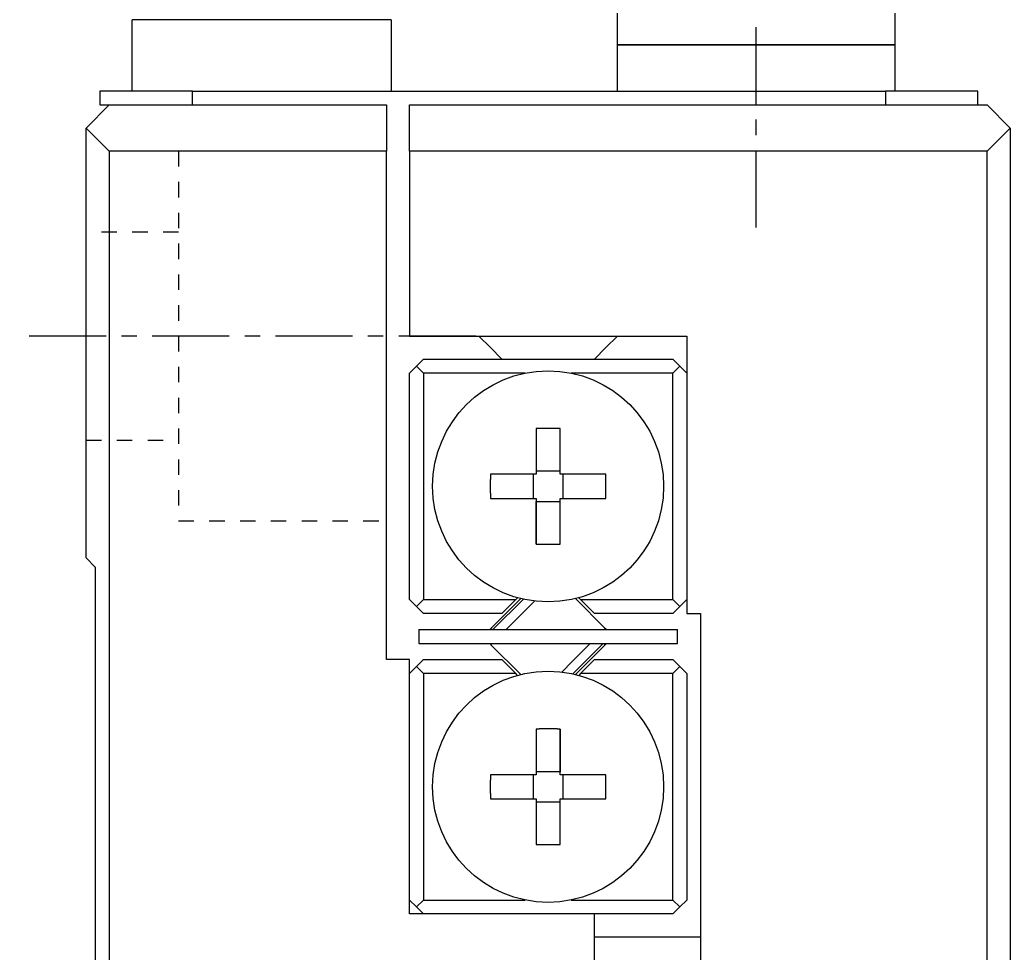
# Model space of a CAD drawing. Extents: x 92 to 449, y 62 to 331.
# Drawn here: x 109.19 to 125.27, y 189.07 to 204.21 of the extents above; entities that cross this region are included whole.
import ezdxf

# ---------------------------------------------------------------- set-up
doc = ezdxf.new("R2010")
doc.units = 0
doc.linetypes.add('CENTER', pattern=[2, 1.25, -0.25, 0.25, -0.25])
doc.linetypes.add('DOT', pattern=[0.5, 0.25, -0.25])
doc.layers.get('0').update_dxf_attribs({"linetype": 'CONTINUOUS'})

msp = doc.modelspace()

# ---------------------------------------------------------------- linework, layer by layer
at = {"color": 1, "linetype": 'CENTER'}
for p, q in [((121.141, 200.845), (121.141, 211.895)), ((116.591, 199.083), (109.191, 199.083))]:
    msp.add_line(p, q, dxfattribs=at)
at = {"color": 7, "linetype": 'CONTINUOUS'}
for p, q in [((118.891, 203.808), (118.891, 206.808)), ((123.391, 206.808), (123.391, 203.808)), ((111.016, 203.058), (111.016, 204.214)), ((114.043, 204.214), (111.016, 204.214)), ((115.216, 204.214), (114.043, 204.214)), ((115.216, 204.214), (115.216, 203.058)), ((118.891, 203.808), (123.391, 203.808)), ((123.391, 203.808), (118.891, 203.808)), ((118.891, 203.058), (118.891, 203.808)), ((123.391, 203.808), (123.391, 203.058)), ((110.491, 203.058), (110.491, 202.833)), ((111.991, 203.058), (110.491, 203.058)), ((111.991, 203.058), (112.178, 203.058)), ((112.178, 203.058), (114.053, 203.058)), ((114.053, 203.058), (123.241, 203.058)), ((124.741, 203.058), (123.241, 203.058)), ((124.741, 202.833), (124.741, 203.058)), ((110.266, 202.458), (110.641, 202.833)), ((110.491, 202.833), (110.641, 202.833)), ((110.641, 202.833), (115.141, 202.833)), ((115.141, 202.833), (115.141, 202.083)), ((115.516, 202.833), (124.891, 202.833)), ((115.516, 202.083), (115.516, 202.833)), ((125.266, 202.458), (124.891, 202.833)), ((110.641, 202.083), (110.266, 202.458)), ((110.266, 195.483), (110.266, 202.458)), ((124.891, 202.083), (125.266, 202.458)), ((125.266, 202.458), (125.266, 158.208)), ((110.641, 202.083), (110.641, 158.583)), ((115.141, 202.083), (110.641, 202.083)), ((115.141, 193.833), (115.141, 202.083)), ((124.891, 202.083), (115.516, 202.083)), ((115.516, 202.083), (115.516, 199.083)), ((124.891, 158.583), (124.891, 202.083)), ((115.516, 199.083), (120.016, 199.083)), ((116.641, 199.083), (116.828, 198.895)), ((118.703, 198.895), (118.891, 199.083)), ((120.016, 199.083), (120.016, 194.583)), ((116.828, 198.895), (117.016, 198.708)), ((118.516, 198.708), (118.703, 198.895)), ((115.741, 198.708), (115.628, 198.595)), ((115.741, 198.708), (119.791, 198.708)), ((119.903, 198.595), (119.791, 198.708)), ((115.516, 198.483), (115.628, 198.595)), ((115.628, 198.595), (115.741, 198.483)), ((119.791, 198.483), (119.903, 198.595)), ((119.903, 198.595), (120.016, 198.483)), ((115.516, 194.808), (115.516, 198.483)), ((115.741, 198.483), (115.741, 194.808)), ((117.393, 198.483), (115.741, 198.483)), ((119.791, 198.483), (118.139, 198.483)), ((119.791, 194.808), (119.791, 198.483)), ((117.571, 197.581), (117.571, 196.889)), ((117.571, 197.581), (117.571, 196.84)), ((117.961, 196.84), (117.961, 197.581)), ((117.571, 196.84), (116.829, 196.84)), ((117.521, 196.84), (117.521, 196.45)), ((117.961, 196.889), (117.571, 196.889)), ((117.571, 196.889), (117.571, 196.84)), ((118.702, 196.84), (117.961, 196.84)), ((118.01, 196.45), (118.01, 196.84)), ((116.829, 196.45), (117.571, 196.45)), ((117.571, 196.45), (117.571, 196.401)), ((117.571, 196.45), (117.571, 195.709)), ((117.961, 196.45), (118.702, 196.45)), ((117.961, 195.709), (117.961, 196.45)), ((117.571, 196.401), (117.961, 196.401)), ((117.571, 195.709), (117.571, 196.401)), ((110.266, 195.483), (110.416, 195.333)), ((110.416, 195.333), (110.416, 165.333)), ((117.239, 194.808), (117.268, 194.837)), ((118.263, 194.837), (118.293, 194.808)), ((115.628, 194.695), (115.516, 194.808)), ((115.741, 194.808), (115.628, 194.695)), ((115.628, 194.695), (115.741, 194.583)), ((115.741, 194.808), (117.239, 194.808)), ((117.321, 194.824), (116.838, 194.34)), ((116.871, 194.32), (117.364, 194.814)), ((117.014, 194.583), (117.239, 194.808)), ((118.694, 194.34), (118.21, 194.824)), ((118.293, 194.808), (118.518, 194.583)), ((118.293, 194.808), (119.791, 194.808)), ((119.903, 194.695), (119.791, 194.808)), ((119.791, 194.583), (119.903, 194.695)), ((120.016, 194.808), (119.903, 194.695)), ((117.014, 194.583), (115.741, 194.583)), ((119.791, 194.583), (118.518, 194.583)), ((120.016, 194.583), (120.241, 194.583)), ((120.241, 194.583), (120.241, 166.083)), ((115.666, 194.32), (119.866, 194.32)), ((115.666, 194.32), (115.666, 194.095)), ((119.866, 194.095), (119.866, 194.32)), ((115.666, 194.095), (119.866, 194.095)), ((116.838, 194.075), (117.321, 193.592)), ((118.21, 193.592), (118.694, 194.075)), ((118.661, 194.095), (118.269, 193.704)), ((115.516, 193.833), (115.141, 193.833)), ((115.516, 189.708), (115.516, 193.833)), ((115.516, 193.608), (115.628, 193.72)), ((115.741, 193.833), (115.628, 193.72)), ((115.628, 193.72), (115.741, 193.608)), ((115.741, 193.833), (117.014, 193.833)), ((117.239, 193.608), (117.014, 193.833)), ((118.269, 193.704), (118.167, 193.602)), ((118.518, 193.833), (118.293, 193.608)), ((118.518, 193.833), (119.791, 193.833)), ((119.903, 193.72), (119.791, 193.833)), ((119.791, 193.608), (119.903, 193.72)), ((119.903, 193.72), (120.016, 193.608)), ((117.239, 193.608), (115.741, 193.608)), ((115.741, 193.608), (115.741, 189.933)), ((117.268, 193.578), (117.239, 193.608)), ((118.293, 193.608), (118.263, 193.578)), ((119.791, 193.608), (118.293, 193.608)), ((119.791, 189.933), (119.791, 193.608)), ((120.016, 193.608), (120.016, 189.933)), ((117.571, 192.706), (117.571, 191.965)), ((117.961, 192.706), (117.961, 192.014)), ((117.961, 191.965), (117.961, 192.706)), ((117.571, 191.965), (116.829, 191.965)), ((117.521, 191.965), (117.521, 191.575)), ((117.961, 192.014), (117.571, 192.014)), ((117.961, 191.965), (117.961, 192.014)), ((118.702, 191.965), (117.961, 191.965)), ((118.01, 191.575), (118.01, 191.965)), ((116.829, 191.575), (117.571, 191.575)), ((117.571, 191.575), (117.571, 190.834)), ((117.571, 191.526), (117.961, 191.526)), ((117.961, 191.575), (118.702, 191.575)), ((117.961, 191.526), (117.961, 191.575)), ((117.961, 190.834), (117.961, 191.575)), ((117.961, 190.834), (117.961, 191.526)), ((115.628, 189.82), (115.516, 189.933)), ((115.741, 189.933), (115.628, 189.82)), ((115.741, 189.933), (117.393, 189.933)), ((118.139, 189.933), (119.791, 189.933)), ((119.903, 189.82), (119.791, 189.933)), ((120.016, 189.933), (119.903, 189.82)), ((118.516, 189.708), (115.516, 189.708)), ((115.628, 189.82), (115.741, 189.708)), ((118.516, 184.833), (118.516, 189.708)), ((119.791, 189.708), (118.516, 189.708)), ((119.791, 189.708), (119.903, 189.82)), ((118.516, 189.333), (120.241, 189.333))]:
    msp.add_line(p, q, dxfattribs=at)
at = {"color": 3, "linetype": 'CONTINUOUS'}
for p, q in [((111.991, 202.833), (111.991, 203.058)), ((123.241, 203.058), (123.241, 202.833)), ((117.546, 194.783), (117.083, 194.32)), ((116.838, 194.34), (116.858, 194.32)), ((118.674, 194.32), (118.694, 194.34)), ((116.858, 194.095), (116.838, 194.075)), ((118.163, 193.81), (118.449, 194.095)), ((118.694, 194.075), (118.674, 194.095)), ((117.986, 193.632), (118.163, 193.81))]:
    msp.add_line(p, q, dxfattribs=at)
at = {"color": 3, "linetype": 'DOT'}
for p, q in [((111.766, 202.083), (111.766, 196.083)), ((111.766, 200.77), (110.266, 200.77)), ((110.266, 197.395), (111.766, 197.395)), ((111.766, 196.083), (115.141, 196.083))]:
    msp.add_line(p, q, dxfattribs=at)
at = {"color": 7, "linetype": 'CONTINUOUS'}
for points in [[(117.961, 197.581, 0), (117.958, 197.581, 0), (117.955, 197.581, 0), (117.952, 197.582, 0), (117.948, 197.582, 0), (117.945, 197.582, 0), (117.942, 197.582, 0), (117.939, 197.582, 0), (117.936, 197.582, 0), (117.933, 197.582, 0), (117.93, 197.582, 0), (117.927, 197.582, 0), (117.924, 197.582, 0), (117.921, 197.582, 0), (117.918, 197.582, 0), (117.915, 197.582, 0), (117.912, 197.583, 0), (117.909, 197.583, 0), (117.906, 197.583, 0), (117.903, 197.583, 0), (117.9, 197.583, 0), (117.897, 197.583, 0), (117.894, 197.583, 0), (117.891, 197.583, 0), (117.888, 197.583, 0), (117.885, 197.583, 0), (117.881, 197.583, 0), (117.878, 197.583, 0), (117.875, 197.583, 0), (117.872, 197.583, 0), (117.869, 197.583, 0), (117.866, 197.583, 0), (117.863, 197.583, 0), (117.86, 197.583, 0), (117.857, 197.583, 0), (117.854, 197.584, 0), (117.851, 197.584, 0), (117.848, 197.584, 0), (117.845, 197.584, 0), (117.842, 197.584, 0), (117.839, 197.584, 0), (117.836, 197.584, 0), (117.833, 197.584, 0), (117.83, 197.584, 0), (117.827, 197.584, 0), (117.824, 197.584, 0), (117.821, 197.584, 0), (117.817, 197.584, 0), (117.814, 197.584, 0), (117.811, 197.584, 0), (117.808, 197.584, 0), (117.805, 197.584, 0), (117.802, 197.584, 0), (117.799, 197.584, 0), (117.796, 197.584, 0), (117.793, 197.584, 0), (117.79, 197.584, 0), (117.787, 197.584, 0), (117.784, 197.584, 0), (117.781, 197.584, 0), (117.778, 197.584, 0), (117.775, 197.584, 0), (117.772, 197.584, 0), (117.769, 197.584, 0), (117.766, 197.584, 0), (117.763, 197.584, 0), (117.76, 197.584, 0), (117.756, 197.584, 0), (117.753, 197.584, 0), (117.75, 197.584, 0), (117.747, 197.584, 0), (117.744, 197.584, 0), (117.741, 197.584, 0), (117.738, 197.584, 0), (117.735, 197.584, 0), (117.732, 197.584, 0), (117.729, 197.584, 0), (117.726, 197.584, 0), (117.723, 197.584, 0), (117.72, 197.584, 0), (117.717, 197.584, 0), (117.714, 197.584, 0), (117.711, 197.584, 0), (117.708, 197.584, 0), (117.705, 197.584, 0), (117.702, 197.584, 0), (117.699, 197.584, 0), (117.696, 197.584, 0), (117.692, 197.584, 0), (117.689, 197.584, 0), (117.686, 197.584, 0), (117.683, 197.584, 0), (117.68, 197.584, 0), (117.677, 197.584, 0), (117.674, 197.583, 0), (117.671, 197.583, 0), (117.668, 197.583, 0), (117.665, 197.583, 0), (117.662, 197.583, 0), (117.659, 197.583, 0), (117.656, 197.583, 0), (117.653, 197.583, 0), (117.65, 197.583, 0), (117.647, 197.583, 0), (117.644, 197.583, 0), (117.641, 197.583, 0), (117.638, 197.583, 0), (117.635, 197.583, 0), (117.632, 197.583, 0), (117.628, 197.583, 0), (117.625, 197.583, 0), (117.622, 197.583, 0), (117.619, 197.583, 0), (117.616, 197.582, 0), (117.613, 197.582, 0), (117.61, 197.582, 0), (117.607, 197.582, 0), (117.604, 197.582, 0), (117.601, 197.582, 0), (117.598, 197.582, 0), (117.595, 197.582, 0), (117.592, 197.582, 0), (117.589, 197.582, 0), (117.586, 197.582, 0), (117.583, 197.582, 0), (117.58, 197.582, 0), (117.577, 197.581, 0), (117.574, 197.581, 0), (117.571, 197.581, 0)], [(116.829, 196.84, 0), (116.829, 196.837, 0), (116.829, 196.834, 0), (116.829, 196.831, 0), (116.829, 196.828, 0), (116.829, 196.825, 0), (116.829, 196.822, 0), (116.829, 196.819, 0), (116.829, 196.816, 0), (116.829, 196.813, 0), (116.829, 196.81, 0), (116.829, 196.807, 0), (116.829, 196.804, 0), (116.828, 196.801, 0), (116.828, 196.798, 0), (116.828, 196.794, 0), (116.828, 196.791, 0), (116.828, 196.788, 0), (116.828, 196.785, 0), (116.828, 196.782, 0), (116.828, 196.779, 0), (116.828, 196.776, 0), (116.828, 196.773, 0), (116.828, 196.77, 0), (116.828, 196.767, 0), (116.828, 196.764, 0), (116.828, 196.761, 0), (116.828, 196.758, 0), (116.828, 196.755, 0), (116.827, 196.752, 0), (116.827, 196.749, 0), (116.827, 196.746, 0), (116.827, 196.743, 0), (116.827, 196.74, 0), (116.827, 196.737, 0), (116.827, 196.734, 0), (116.827, 196.73, 0), (116.827, 196.727, 0), (116.827, 196.724, 0), (116.827, 196.721, 0), (116.827, 196.718, 0), (116.827, 196.715, 0), (116.827, 196.712, 0), (116.827, 196.709, 0), (116.827, 196.706, 0), (116.827, 196.703, 0), (116.827, 196.7, 0), (116.827, 196.697, 0), (116.827, 196.694, 0), (116.827, 196.691, 0), (116.827, 196.688, 0), (116.827, 196.685, 0), (116.827, 196.682, 0), (116.827, 196.679, 0), (116.827, 196.676, 0), (116.827, 196.673, 0), (116.827, 196.67, 0), (116.827, 196.666, 0), (116.827, 196.663, 0), (116.827, 196.66, 0), (116.827, 196.657, 0), (116.827, 196.654, 0), (116.827, 196.651, 0), (116.827, 196.648, 0), (116.827, 196.645, 0), (116.827, 196.642, 0), (116.827, 196.639, 0), (116.827, 196.636, 0), (116.827, 196.633, 0), (116.827, 196.63, 0), (116.827, 196.627, 0), (116.827, 196.624, 0), (116.827, 196.621, 0), (116.827, 196.618, 0), (116.827, 196.615, 0), (116.827, 196.612, 0), (116.827, 196.609, 0), (116.827, 196.605, 0), (116.827, 196.602, 0), (116.827, 196.599, 0), (116.827, 196.596, 0), (116.827, 196.593, 0), (116.827, 196.59, 0), (116.827, 196.587, 0), (116.827, 196.584, 0), (116.827, 196.581, 0), (116.827, 196.578, 0), (116.827, 196.575, 0), (116.827, 196.572, 0), (116.827, 196.569, 0), (116.827, 196.566, 0), (116.827, 196.563, 0), (116.827, 196.56, 0), (116.827, 196.557, 0), (116.827, 196.554, 0), (116.827, 196.551, 0), (116.827, 196.548, 0), (116.827, 196.545, 0), (116.827, 196.541, 0), (116.827, 196.538, 0), (116.828, 196.535, 0), (116.828, 196.532, 0), (116.828, 196.529, 0), (116.828, 196.526, 0), (116.828, 196.523, 0), (116.828, 196.52, 0), (116.828, 196.517, 0), (116.828, 196.514, 0), (116.828, 196.511, 0), (116.828, 196.508, 0), (116.828, 196.505, 0), (116.828, 196.502, 0), (116.828, 196.499, 0), (116.828, 196.496, 0), (116.828, 196.493, 0), (116.828, 196.49, 0), (116.829, 196.487, 0), (116.829, 196.484, 0), (116.829, 196.481, 0), (116.829, 196.478, 0), (116.829, 196.474, 0), (116.829, 196.471, 0), (116.829, 196.468, 0), (116.829, 196.465, 0), (116.829, 196.462, 0), (116.829, 196.459, 0), (116.829, 196.456, 0), (116.829, 196.453, 0), (116.829, 196.45, 0)], [(118.702, 196.45, 0), (118.702, 196.453, 0), (118.702, 196.456, 0), (118.702, 196.459, 0), (118.702, 196.462, 0), (118.702, 196.465, 0), (118.702, 196.468, 0), (118.702, 196.471, 0), (118.702, 196.474, 0), (118.703, 196.478, 0), (118.703, 196.481, 0), (118.703, 196.484, 0), (118.703, 196.487, 0), (118.703, 196.49, 0), (118.703, 196.493, 0), (118.703, 196.496, 0), (118.703, 196.499, 0), (118.703, 196.502, 0), (118.703, 196.505, 0), (118.703, 196.508, 0), (118.703, 196.511, 0), (118.703, 196.514, 0), (118.703, 196.517, 0), (118.703, 196.52, 0), (118.704, 196.523, 0), (118.704, 196.526, 0), (118.704, 196.529, 0), (118.704, 196.532, 0), (118.704, 196.535, 0), (118.704, 196.538, 0), (118.704, 196.541, 0), (118.704, 196.545, 0), (118.704, 196.548, 0), (118.704, 196.551, 0), (118.704, 196.554, 0), (118.704, 196.557, 0), (118.704, 196.56, 0), (118.704, 196.563, 0), (118.704, 196.566, 0), (118.704, 196.569, 0), (118.704, 196.572, 0), (118.704, 196.575, 0), (118.704, 196.578, 0), (118.704, 196.581, 0), (118.704, 196.584, 0), (118.704, 196.587, 0), (118.704, 196.59, 0), (118.704, 196.593, 0), (118.704, 196.596, 0), (118.704, 196.599, 0), (118.704, 196.602, 0), (118.705, 196.605, 0), (118.705, 196.609, 0), (118.705, 196.612, 0), (118.705, 196.615, 0), (118.705, 196.618, 0), (118.705, 196.621, 0), (118.705, 196.624, 0), (118.705, 196.627, 0), (118.705, 196.63, 0), (118.705, 196.633, 0), (118.705, 196.636, 0), (118.705, 196.639, 0), (118.705, 196.642, 0), (118.705, 196.645, 0), (118.705, 196.648, 0), (118.705, 196.651, 0), (118.705, 196.654, 0), (118.705, 196.657, 0), (118.705, 196.66, 0), (118.705, 196.663, 0), (118.705, 196.666, 0), (118.705, 196.67, 0), (118.705, 196.673, 0), (118.705, 196.676, 0), (118.705, 196.679, 0), (118.705, 196.682, 0), (118.705, 196.685, 0), (118.704, 196.688, 0), (118.704, 196.691, 0), (118.704, 196.694, 0), (118.704, 196.697, 0), (118.704, 196.7, 0), (118.704, 196.703, 0), (118.704, 196.706, 0), (118.704, 196.709, 0), (118.704, 196.712, 0), (118.704, 196.715, 0), (118.704, 196.718, 0), (118.704, 196.721, 0), (118.704, 196.724, 0), (118.704, 196.727, 0), (118.704, 196.73, 0), (118.704, 196.734, 0), (118.704, 196.737, 0), (118.704, 196.74, 0), (118.704, 196.743, 0), (118.704, 196.746, 0), (118.704, 196.749, 0), (118.704, 196.752, 0), (118.704, 196.755, 0), (118.704, 196.758, 0), (118.704, 196.761, 0), (118.704, 196.764, 0), (118.704, 196.767, 0), (118.703, 196.77, 0), (118.703, 196.773, 0), (118.703, 196.776, 0), (118.703, 196.779, 0), (118.703, 196.782, 0), (118.703, 196.785, 0), (118.703, 196.788, 0), (118.703, 196.791, 0), (118.703, 196.794, 0), (118.703, 196.798, 0), (118.703, 196.801, 0), (118.703, 196.804, 0), (118.703, 196.807, 0), (118.703, 196.81, 0), (118.703, 196.813, 0), (118.702, 196.816, 0), (118.702, 196.819, 0), (118.702, 196.822, 0), (118.702, 196.825, 0), (118.702, 196.828, 0), (118.702, 196.831, 0), (118.702, 196.834, 0), (118.702, 196.837, 0), (118.702, 196.84, 0)], [(117.571, 195.709, 0), (117.574, 195.709, 0), (117.577, 195.709, 0), (117.58, 195.709, 0), (117.583, 195.709, 0), (117.586, 195.709, 0), (117.589, 195.708, 0), (117.592, 195.708, 0), (117.595, 195.708, 0), (117.598, 195.708, 0), (117.601, 195.708, 0), (117.604, 195.708, 0), (117.607, 195.708, 0), (117.61, 195.708, 0), (117.613, 195.708, 0), (117.616, 195.708, 0), (117.619, 195.708, 0), (117.622, 195.708, 0), (117.625, 195.708, 0), (117.628, 195.708, 0), (117.632, 195.707, 0), (117.635, 195.707, 0), (117.638, 195.707, 0), (117.641, 195.707, 0), (117.644, 195.707, 0), (117.647, 195.707, 0), (117.65, 195.707, 0), (117.653, 195.707, 0), (117.656, 195.707, 0), (117.659, 195.707, 0), (117.662, 195.707, 0), (117.665, 195.707, 0), (117.668, 195.707, 0), (117.671, 195.707, 0), (117.674, 195.707, 0), (117.677, 195.707, 0), (117.68, 195.707, 0), (117.683, 195.707, 0), (117.686, 195.707, 0), (117.689, 195.707, 0), (117.692, 195.707, 0), (117.696, 195.707, 0), (117.699, 195.706, 0), (117.702, 195.706, 0), (117.705, 195.706, 0), (117.708, 195.706, 0), (117.711, 195.706, 0), (117.714, 195.706, 0), (117.717, 195.706, 0), (117.72, 195.706, 0), (117.723, 195.706, 0), (117.726, 195.706, 0), (117.729, 195.706, 0), (117.732, 195.706, 0), (117.735, 195.706, 0), (117.738, 195.706, 0), (117.741, 195.706, 0), (117.744, 195.706, 0), (117.747, 195.706, 0), (117.75, 195.706, 0), (117.753, 195.706, 0), (117.756, 195.706, 0), (117.76, 195.706, 0), (117.763, 195.706, 0), (117.766, 195.706, 0), (117.769, 195.706, 0), (117.772, 195.706, 0), (117.775, 195.706, 0), (117.778, 195.706, 0), (117.781, 195.706, 0), (117.784, 195.706, 0), (117.787, 195.706, 0), (117.79, 195.706, 0), (117.793, 195.706, 0), (117.796, 195.706, 0), (117.799, 195.706, 0), (117.802, 195.706, 0), (117.805, 195.706, 0), (117.808, 195.706, 0), (117.811, 195.706, 0), (117.814, 195.706, 0), (117.817, 195.706, 0), (117.821, 195.706, 0), (117.824, 195.706, 0), (117.827, 195.706, 0), (117.83, 195.706, 0), (117.833, 195.706, 0), (117.836, 195.707, 0), (117.839, 195.707, 0), (117.842, 195.707, 0), (117.845, 195.707, 0), (117.848, 195.707, 0), (117.851, 195.707, 0), (117.854, 195.707, 0), (117.857, 195.707, 0), (117.86, 195.707, 0), (117.863, 195.707, 0), (117.866, 195.707, 0), (117.869, 195.707, 0), (117.872, 195.707, 0), (117.875, 195.707, 0), (117.878, 195.707, 0), (117.881, 195.707, 0), (117.885, 195.707, 0), (117.888, 195.707, 0), (117.891, 195.707, 0), (117.894, 195.707, 0), (117.897, 195.707, 0), (117.9, 195.707, 0), (117.903, 195.708, 0), (117.906, 195.708, 0), (117.909, 195.708, 0), (117.912, 195.708, 0), (117.915, 195.708, 0), (117.918, 195.708, 0), (117.921, 195.708, 0), (117.924, 195.708, 0), (117.927, 195.708, 0), (117.93, 195.708, 0), (117.933, 195.708, 0), (117.936, 195.708, 0), (117.939, 195.708, 0), (117.942, 195.708, 0), (117.945, 195.709, 0), (117.948, 195.709, 0), (117.952, 195.709, 0), (117.955, 195.709, 0), (117.958, 195.709, 0), (117.961, 195.709, 0)], [(117.961, 192.706, 0), (117.958, 192.706, 0), (117.955, 192.706, 0), (117.952, 192.707, 0), (117.948, 192.707, 0), (117.945, 192.707, 0), (117.942, 192.707, 0), (117.939, 192.707, 0), (117.936, 192.707, 0), (117.933, 192.707, 0), (117.93, 192.707, 0), (117.927, 192.707, 0), (117.924, 192.707, 0), (117.921, 192.707, 0), (117.918, 192.707, 0), (117.915, 192.707, 0), (117.912, 192.708, 0), (117.909, 192.708, 0), (117.906, 192.708, 0), (117.903, 192.708, 0), (117.9, 192.708, 0), (117.897, 192.708, 0), (117.894, 192.708, 0), (117.891, 192.708, 0), (117.888, 192.708, 0), (117.885, 192.708, 0), (117.881, 192.708, 0), (117.878, 192.708, 0), (117.875, 192.708, 0), (117.872, 192.708, 0), (117.869, 192.708, 0), (117.866, 192.708, 0), (117.863, 192.708, 0), (117.86, 192.708, 0), (117.857, 192.708, 0), (117.854, 192.709, 0), (117.851, 192.709, 0), (117.848, 192.709, 0), (117.845, 192.709, 0), (117.842, 192.709, 0), (117.839, 192.709, 0), (117.836, 192.709, 0), (117.833, 192.709, 0), (117.83, 192.709, 0), (117.827, 192.709, 0), (117.824, 192.709, 0), (117.821, 192.709, 0), (117.817, 192.709, 0), (117.814, 192.709, 0), (117.811, 192.709, 0), (117.808, 192.709, 0), (117.805, 192.709, 0), (117.802, 192.709, 0), (117.799, 192.709, 0), (117.796, 192.709, 0), (117.793, 192.709, 0), (117.79, 192.709, 0), (117.787, 192.709, 0), (117.784, 192.709, 0), (117.781, 192.709, 0), (117.778, 192.709, 0), (117.775, 192.709, 0), (117.772, 192.709, 0), (117.769, 192.709, 0), (117.766, 192.709, 0), (117.763, 192.709, 0), (117.76, 192.709, 0), (117.756, 192.709, 0), (117.753, 192.709, 0), (117.75, 192.709, 0), (117.747, 192.709, 0), (117.744, 192.709, 0), (117.741, 192.709, 0), (117.738, 192.709, 0), (117.735, 192.709, 0), (117.732, 192.709, 0), (117.729, 192.709, 0), (117.726, 192.709, 0), (117.723, 192.709, 0), (117.72, 192.709, 0), (117.717, 192.709, 0), (117.714, 192.709, 0), (117.711, 192.709, 0), (117.708, 192.709, 0), (117.705, 192.709, 0), (117.702, 192.709, 0), (117.699, 192.709, 0), (117.696, 192.709, 0), (117.692, 192.709, 0), (117.689, 192.709, 0), (117.686, 192.709, 0), (117.683, 192.709, 0), (117.68, 192.709, 0), (117.677, 192.709, 0), (117.674, 192.708, 0), (117.671, 192.708, 0), (117.668, 192.708, 0), (117.665, 192.708, 0), (117.662, 192.708, 0), (117.659, 192.708, 0), (117.656, 192.708, 0), (117.653, 192.708, 0), (117.65, 192.708, 0), (117.647, 192.708, 0), (117.644, 192.708, 0), (117.641, 192.708, 0), (117.638, 192.708, 0), (117.635, 192.708, 0), (117.632, 192.708, 0), (117.628, 192.708, 0), (117.625, 192.708, 0), (117.622, 192.708, 0), (117.619, 192.708, 0), (117.616, 192.707, 0), (117.613, 192.707, 0), (117.61, 192.707, 0), (117.607, 192.707, 0), (117.604, 192.707, 0), (117.601, 192.707, 0), (117.598, 192.707, 0), (117.595, 192.707, 0), (117.592, 192.707, 0), (117.589, 192.707, 0), (117.586, 192.707, 0), (117.583, 192.707, 0), (117.58, 192.707, 0), (117.577, 192.706, 0), (117.574, 192.706, 0), (117.571, 192.706, 0)], [(116.829, 191.965, 0), (116.829, 191.962, 0), (116.829, 191.959, 0), (116.829, 191.956, 0), (116.829, 191.953, 0), (116.829, 191.95, 0), (116.829, 191.947, 0), (116.829, 191.944, 0), (116.829, 191.941, 0), (116.829, 191.938, 0), (116.829, 191.935, 0), (116.829, 191.932, 0), (116.829, 191.929, 0), (116.828, 191.926, 0), (116.828, 191.923, 0), (116.828, 191.919, 0), (116.828, 191.916, 0), (116.828, 191.913, 0), (116.828, 191.91, 0), (116.828, 191.907, 0), (116.828, 191.904, 0), (116.828, 191.901, 0), (116.828, 191.898, 0), (116.828, 191.895, 0), (116.828, 191.892, 0), (116.828, 191.889, 0), (116.828, 191.886, 0), (116.828, 191.883, 0), (116.828, 191.88, 0), (116.827, 191.877, 0), (116.827, 191.874, 0), (116.827, 191.871, 0), (116.827, 191.868, 0), (116.827, 191.865, 0), (116.827, 191.862, 0), (116.827, 191.859, 0), (116.827, 191.855, 0), (116.827, 191.852, 0), (116.827, 191.849, 0), (116.827, 191.846, 0), (116.827, 191.843, 0), (116.827, 191.84, 0), (116.827, 191.837, 0), (116.827, 191.834, 0), (116.827, 191.831, 0), (116.827, 191.828, 0), (116.827, 191.825, 0), (116.827, 191.822, 0), (116.827, 191.819, 0), (116.827, 191.816, 0), (116.827, 191.813, 0), (116.827, 191.81, 0), (116.827, 191.807, 0), (116.827, 191.804, 0), (116.827, 191.801, 0), (116.827, 191.798, 0), (116.827, 191.795, 0), (116.827, 191.791, 0), (116.827, 191.788, 0), (116.827, 191.785, 0), (116.827, 191.782, 0), (116.827, 191.779, 0), (116.827, 191.776, 0), (116.827, 191.773, 0), (116.827, 191.77, 0), (116.827, 191.767, 0), (116.827, 191.764, 0), (116.827, 191.761, 0), (116.827, 191.758, 0), (116.827, 191.755, 0), (116.827, 191.752, 0), (116.827, 191.749, 0), (116.827, 191.746, 0), (116.827, 191.743, 0), (116.827, 191.74, 0), (116.827, 191.737, 0), (116.827, 191.734, 0), (116.827, 191.73, 0), (116.827, 191.727, 0), (116.827, 191.724, 0), (116.827, 191.721, 0), (116.827, 191.718, 0), (116.827, 191.715, 0), (116.827, 191.712, 0), (116.827, 191.709, 0), (116.827, 191.706, 0), (116.827, 191.703, 0), (116.827, 191.7, 0), (116.827, 191.697, 0), (116.827, 191.694, 0), (116.827, 191.691, 0), (116.827, 191.688, 0), (116.827, 191.685, 0), (116.827, 191.682, 0), (116.827, 191.679, 0), (116.827, 191.676, 0), (116.827, 191.673, 0), (116.827, 191.67, 0), (116.827, 191.666, 0), (116.827, 191.663, 0), (116.828, 191.66, 0), (116.828, 191.657, 0), (116.828, 191.654, 0), (116.828, 191.651, 0), (116.828, 191.648, 0), (116.828, 191.645, 0), (116.828, 191.642, 0), (116.828, 191.639, 0), (116.828, 191.636, 0), (116.828, 191.633, 0), (116.828, 191.63, 0), (116.828, 191.627, 0), (116.828, 191.624, 0), (116.828, 191.621, 0), (116.828, 191.618, 0), (116.828, 191.615, 0), (116.829, 191.612, 0), (116.829, 191.609, 0), (116.829, 191.606, 0), (116.829, 191.603, 0), (116.829, 191.599, 0), (116.829, 191.596, 0), (116.829, 191.593, 0), (116.829, 191.59, 0), (116.829, 191.587, 0), (116.829, 191.584, 0), (116.829, 191.581, 0), (116.829, 191.578, 0), (116.829, 191.575, 0)], [(118.702, 191.575, 0), (118.702, 191.578, 0), (118.702, 191.581, 0), (118.702, 191.584, 0), (118.702, 191.587, 0), (118.702, 191.59, 0), (118.702, 191.593, 0), (118.702, 191.596, 0), (118.702, 191.599, 0), (118.703, 191.603, 0), (118.703, 191.606, 0), (118.703, 191.609, 0), (118.703, 191.612, 0), (118.703, 191.615, 0), (118.703, 191.618, 0), (118.703, 191.621, 0), (118.703, 191.624, 0), (118.703, 191.627, 0), (118.703, 191.63, 0), (118.703, 191.633, 0), (118.703, 191.636, 0), (118.703, 191.639, 0), (118.703, 191.642, 0), (118.703, 191.645, 0), (118.704, 191.648, 0), (118.704, 191.651, 0), (118.704, 191.654, 0), (118.704, 191.657, 0), (118.704, 191.66, 0), (118.704, 191.663, 0), (118.704, 191.666, 0), (118.704, 191.67, 0), (118.704, 191.673, 0), (118.704, 191.676, 0), (118.704, 191.679, 0), (118.704, 191.682, 0), (118.704, 191.685, 0), (118.704, 191.688, 0), (118.704, 191.691, 0), (118.704, 191.694, 0), (118.704, 191.697, 0), (118.704, 191.7, 0), (118.704, 191.703, 0), (118.704, 191.706, 0), (118.704, 191.709, 0), (118.704, 191.712, 0), (118.704, 191.715, 0), (118.704, 191.718, 0), (118.704, 191.721, 0), (118.704, 191.724, 0), (118.704, 191.727, 0), (118.705, 191.73, 0), (118.705, 191.734, 0), (118.705, 191.737, 0), (118.705, 191.74, 0), (118.705, 191.743, 0), (118.705, 191.746, 0), (118.705, 191.749, 0), (118.705, 191.752, 0), (118.705, 191.755, 0), (118.705, 191.758, 0), (118.705, 191.761, 0), (118.705, 191.764, 0), (118.705, 191.767, 0), (118.705, 191.77, 0), (118.705, 191.773, 0), (118.705, 191.776, 0), (118.705, 191.779, 0), (118.705, 191.782, 0), (118.705, 191.785, 0), (118.705, 191.788, 0), (118.705, 191.791, 0), (118.705, 191.795, 0), (118.705, 191.798, 0), (118.705, 191.801, 0), (118.705, 191.804, 0), (118.705, 191.807, 0), (118.705, 191.81, 0), (118.704, 191.813, 0), (118.704, 191.816, 0), (118.704, 191.819, 0), (118.704, 191.822, 0), (118.704, 191.825, 0), (118.704, 191.828, 0), (118.704, 191.831, 0), (118.704, 191.834, 0), (118.704, 191.837, 0), (118.704, 191.84, 0), (118.704, 191.843, 0), (118.704, 191.846, 0), (118.704, 191.849, 0), (118.704, 191.852, 0), (118.704, 191.855, 0), (118.704, 191.859, 0), (118.704, 191.862, 0), (118.704, 191.865, 0), (118.704, 191.868, 0), (118.704, 191.871, 0), (118.704, 191.874, 0), (118.704, 191.877, 0), (118.704, 191.88, 0), (118.704, 191.883, 0), (118.704, 191.886, 0), (118.704, 191.889, 0), (118.704, 191.892, 0), (118.703, 191.895, 0), (118.703, 191.898, 0), (118.703, 191.901, 0), (118.703, 191.904, 0), (118.703, 191.907, 0), (118.703, 191.91, 0), (118.703, 191.913, 0), (118.703, 191.916, 0), (118.703, 191.919, 0), (118.703, 191.923, 0), (118.703, 191.926, 0), (118.703, 191.929, 0), (118.703, 191.932, 0), (118.703, 191.935, 0), (118.703, 191.938, 0), (118.702, 191.941, 0), (118.702, 191.944, 0), (118.702, 191.947, 0), (118.702, 191.95, 0), (118.702, 191.953, 0), (118.702, 191.956, 0), (118.702, 191.959, 0), (118.702, 191.962, 0), (118.702, 191.965, 0)], [(117.571, 190.834, 0), (117.574, 190.834, 0), (117.577, 190.834, 0), (117.58, 190.834, 0), (117.583, 190.834, 0), (117.586, 190.834, 0), (117.589, 190.833, 0), (117.592, 190.833, 0), (117.595, 190.833, 0), (117.598, 190.833, 0), (117.601, 190.833, 0), (117.604, 190.833, 0), (117.607, 190.833, 0), (117.61, 190.833, 0), (117.613, 190.833, 0), (117.616, 190.833, 0), (117.619, 190.833, 0), (117.622, 190.833, 0), (117.625, 190.833, 0), (117.628, 190.833, 0), (117.632, 190.832, 0), (117.635, 190.832, 0), (117.638, 190.832, 0), (117.641, 190.832, 0), (117.644, 190.832, 0), (117.647, 190.832, 0), (117.65, 190.832, 0), (117.653, 190.832, 0), (117.656, 190.832, 0), (117.659, 190.832, 0), (117.662, 190.832, 0), (117.665, 190.832, 0), (117.668, 190.832, 0), (117.671, 190.832, 0), (117.674, 190.832, 0), (117.677, 190.832, 0), (117.68, 190.832, 0), (117.683, 190.832, 0), (117.686, 190.832, 0), (117.689, 190.832, 0), (117.692, 190.832, 0), (117.696, 190.832, 0), (117.699, 190.831, 0), (117.702, 190.831, 0), (117.705, 190.831, 0), (117.708, 190.831, 0), (117.711, 190.831, 0), (117.714, 190.831, 0), (117.717, 190.831, 0), (117.72, 190.831, 0), (117.723, 190.831, 0), (117.726, 190.831, 0), (117.729, 190.831, 0), (117.732, 190.831, 0), (117.735, 190.831, 0), (117.738, 190.831, 0), (117.741, 190.831, 0), (117.744, 190.831, 0), (117.747, 190.831, 0), (117.75, 190.831, 0), (117.753, 190.831, 0), (117.756, 190.831, 0), (117.76, 190.831, 0), (117.763, 190.831, 0), (117.766, 190.831, 0), (117.769, 190.831, 0), (117.772, 190.831, 0), (117.775, 190.831, 0), (117.778, 190.831, 0), (117.781, 190.831, 0), (117.784, 190.831, 0), (117.787, 190.831, 0), (117.79, 190.831, 0), (117.793, 190.831, 0), (117.796, 190.831, 0), (117.799, 190.831, 0), (117.802, 190.831, 0), (117.805, 190.831, 0), (117.808, 190.831, 0), (117.811, 190.831, 0), (117.814, 190.831, 0), (117.817, 190.831, 0), (117.821, 190.831, 0), (117.824, 190.831, 0), (117.827, 190.831, 0), (117.83, 190.831, 0), (117.833, 190.831, 0), (117.836, 190.832, 0), (117.839, 190.832, 0), (117.842, 190.832, 0), (117.845, 190.832, 0), (117.848, 190.832, 0), (117.851, 190.832, 0), (117.854, 190.832, 0), (117.857, 190.832, 0), (117.86, 190.832, 0), (117.863, 190.832, 0), (117.866, 190.832, 0), (117.869, 190.832, 0), (117.872, 190.832, 0), (117.875, 190.832, 0), (117.878, 190.832, 0), (117.881, 190.832, 0), (117.885, 190.832, 0), (117.888, 190.832, 0), (117.891, 190.832, 0), (117.894, 190.832, 0), (117.897, 190.832, 0), (117.9, 190.832, 0), (117.903, 190.833, 0), (117.906, 190.833, 0), (117.909, 190.833, 0), (117.912, 190.833, 0), (117.915, 190.833, 0), (117.918, 190.833, 0), (117.921, 190.833, 0), (117.924, 190.833, 0), (117.927, 190.833, 0), (117.93, 190.833, 0), (117.933, 190.833, 0), (117.936, 190.833, 0), (117.939, 190.833, 0), (117.942, 190.833, 0), (117.945, 190.834, 0), (117.948, 190.834, 0), (117.952, 190.834, 0), (117.955, 190.834, 0), (117.958, 190.834, 0), (117.961, 190.834, 0)]]:
    msp.add_polyline3d(points, dxfattribs=at)
for centre in [(117.766, 196.645), (117.766, 191.77)]:
    msp.add_circle(centre, 1.875, dxfattribs=at)
for centre, start, end in [((116.944, 194.234), 135, 145.0247), ((118.588, 194.234), 34.9753, 45), ((116.944, 194.181), 214.9753, 225), ((118.588, 194.181), 315, 325.0247)]:
    msp.add_arc(centre, 0.15, start, end, dxfattribs=at)

doc.saveas('drawing.dxf')
